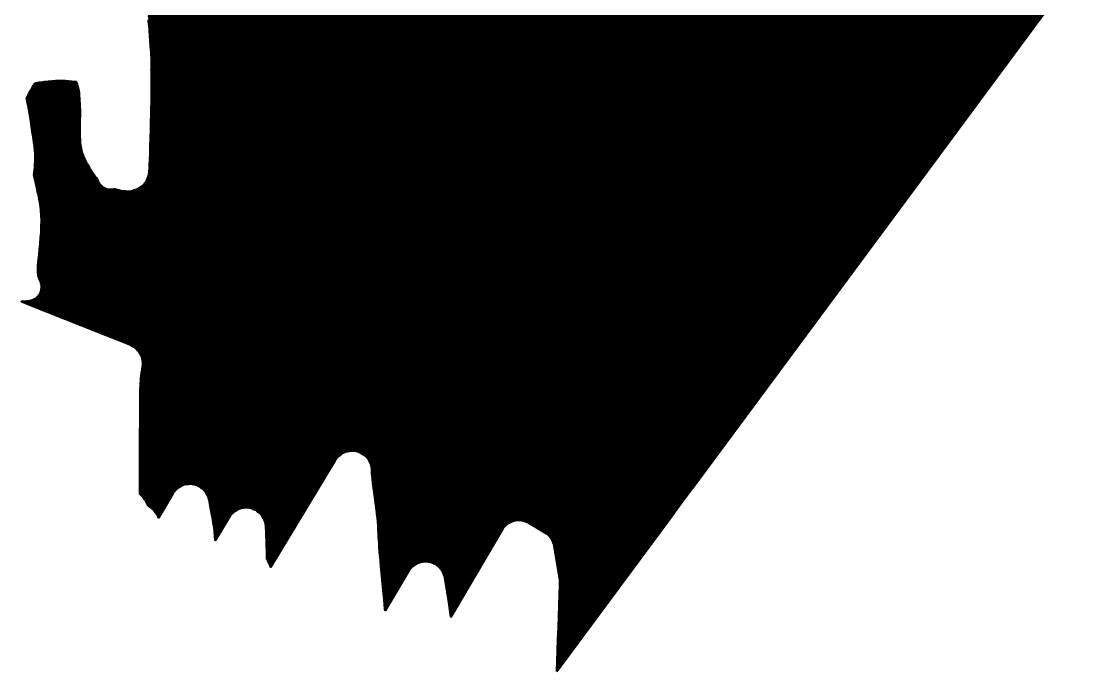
# Model space of a CAD drawing. Header units: metres. Extents: x 729569 to 733474, y 1423763 to 1426173.
# Drawn here: x 731372.3 to 731643.3, y 1424219 to 1424383.6 of the extents above; entities that cross this region are included whole.
import ezdxf

# ---------------------------------------------------------------- set-up
doc = ezdxf.new("R2010")
doc.units = ezdxf.units.M
for name, color, linetype in [('GREEN_AREA', 7, 'Continuous'), ('PARCEL_BORDER', 7, 'Continuous'), ('PARCEL_L', 7, 'Continuous'), ('PARCEL_S', 7, 'Continuous'), ('ROADS_LOCAL', 7, 'Continuous'), ('ROADS_MAIN', 7, 'Continuous')]:
    doc.layers.add(name, color=color, linetype=linetype)

msp = doc.modelspace()

# ---------------------------------------------------------------- hatches: boundary and pattern name
at = {"layer": 'GREEN_AREA', "true_color": 0x96c896}
h = msp.add_hatch(dxfattribs=at)
h.set_pattern_fill('SOLID')
h.paths.add_polyline_path([(731404.79, 1424346.29), (731404.89, 1424348.56), (731405.07, 1424354.04), (731405.23, 1424360.01), (731405.31, 1424363.64), (731442.19, 1424426.53), (731442.31, 1424426.57), (731442.66, 1424426.73), (731442.87, 1424426.84), (731443.14, 1424427.03), (731443.34, 1424427.18), (731443.65, 1424427.48), (731443.82, 1424427.67), (731443.98, 1424427.86), (731444.25, 1424428.31), (731444.42, 1424428.64), (731444.55, 1424428.98), (731444.66, 1424429.36), (731444.75, 1424429.73), (731444.86, 1424430.41), (731445.16, 1424430.76), (731446.62, 1424432.23), (731447.12, 1424432.77), (731447.95, 1424433.76), (731449.36, 1424435.59), (731451.23, 1424437.96), (731451.93, 1424438.89), (731452.56, 1424439.8), (731453.1, 1424440.68), (731453.3, 1424441.07), (731453.61, 1424441.86), (731453.68, 1424442.12), (731453.73, 1424442.38), (731453.82, 1424443.22), (731453.81, 1424443.51), (731453.75, 1424444.23), (731453.61, 1424444.93), (731453.4, 1424445.65), (731482.72, 1424495.67), (731499.85, 1424485.62), (731469.97, 1424434.68), (731499.48, 1424417.37), (731499.75, 1424417.03), (731500.08, 1424416.69), (731500.58, 1424416.25), (731501.18, 1424415.86), (731501.49, 1424415.68), (731501.82, 1424415.55), (731502.26, 1424415.4), (731502.51, 1424415.32), (731502.77, 1424415.27), (731503.13, 1424415.23), (731541.69, 1424392.62), (731535.12, 1424381.41), (731463.4, 1424423.46), (731414.73, 1424340.45), (731404.79, 1424346.29)])
h = msp.add_hatch(dxfattribs=at)
h.set_pattern_fill('SOLID')
h.paths.add_polyline_path([(731373.83, 1424364.43), (731374.71, 1424366.15), (731375.45, 1424367.5), (731375.61, 1424367.73), (731375.78, 1424367.88), (731375.9, 1424367.95), (731377.46, 1424368.18), (731379.14, 1424368.38), (731380.08, 1424368.47), (731381, 1424368.53), (731381.82, 1424368.56), (731382.63, 1424368.56), (731383.5, 1424368.52), (731385.18, 1424368.39), (731386.29, 1424368.27), (731386.58, 1424367.3), (731386.84, 1424366.27), (731386.93, 1424365.86), (731386.99, 1424365.19), (731387.1, 1424363.5), (731387.22, 1424361.3), (731387.23, 1424360.69), (731387.16, 1424356.62), (731373.83, 1424364.43)])
h = msp.add_hatch(dxfattribs=at)
h.set_pattern_fill('SOLID')
h.paths.add_polyline_path([(731376.56, 1424340.09), (731376.27, 1424341.46), (731375.49, 1424344.83), (731375.56, 1424345.14), (731375.65, 1424345.67), (731375.74, 1424346.6), (731375.83, 1424348.19), (731375.85, 1424349.23), (731375.83, 1424350.04), (731375.76, 1424350.96), (731375.64, 1424351.92), (731375.32, 1424354.29), (731383.2, 1424349.66), (731376.82, 1424338.77), (731376.56, 1424340.09)])
h = msp.add_hatch(dxfattribs=at)
h.set_pattern_fill('SOLID')
h.paths.add_polyline_path([(731508.04, 1424218.98), (731508.69, 1424238.42), (731508.79, 1424241.74), (731508.78, 1424242.23), (731508.72, 1424242.71), (731507.38, 1424250.75), (731507.28, 1424251.23), (731507.13, 1424251.69), (731506.94, 1424252.13), (731506.7, 1424252.56), (731506.43, 1424252.96), (731506.12, 1424253.33), (731505.77, 1424253.67), (731505.39, 1424253.97), (731504.99, 1424254.24), (731500.97, 1424256.61), (731500.53, 1424256.84), (731500.08, 1424257.02), (731499.6, 1424257.16), (731499.12, 1424257.25), (731498.63, 1424257.3), (731498.14, 1424257.29), (731497.65, 1424257.24), (731497.17, 1424257.14), (731496.7, 1424256.99), (731496.25, 1424256.8), (731495.82, 1424256.57), (731495.41, 1424256.29), (731495.04, 1424255.98), (731494.69, 1424255.63), (731494.38, 1424255.24), (731494.11, 1424254.83), (731481.2, 1424232.82), (731479.66, 1424242.64), (731479.56, 1424243.12), (731479.41, 1424243.58), (731479.22, 1424244.03), (731478.99, 1424244.46), (731478.71, 1424244.87), (731478.4, 1424245.24), (731478.05, 1424245.59), (731477.67, 1424245.89), (731477.26, 1424246.16), (731476.83, 1424246.39), (731476.37, 1424246.57), (731475.9, 1424246.71), (731475.42, 1424246.8), (731474.94, 1424246.85), (731474.45, 1424246.85), (731473.96, 1424246.79), (731473.48, 1424246.7), (731473.01, 1424246.55), (731472.56, 1424246.36), (731472.13, 1424246.13), (731471.73, 1424245.86), (731471.35, 1424245.54), (731471, 1424245.2), (731470.7, 1424244.82), (731470.42, 1424244.41), (731464.51, 1424234.47), (731463.6, 1424243.95), (731463.11, 1424249.43), (731462.98, 1424251.4), (731462.73, 1424255.84), (731462.55, 1424258.02), (731462.43, 1424259.19), (731462.27, 1424260.5), (731461.57, 1424265.55), (731461.3, 1424267.71), (731461.22, 1424268.55), (731461.18, 1424269.18), (731461.14, 1424270.32), (731461.08, 1424270.8), (731460.97, 1424271.27), (731460.81, 1424271.72), (731460.62, 1424272.16), (731460.38, 1424272.58), (731460.1, 1424272.98), (731459.78, 1424273.34), (731459.43, 1424273.68), (731459.05, 1424273.97), (731458.64, 1424274.23), (731458.21, 1424274.45), (731457.76, 1424274.63), (731457.3, 1424274.76), (731456.83, 1424274.85), (731456.34, 1424274.89), (731455.86, 1424274.88), (731455.38, 1424274.83), (731454.91, 1424274.73), (731454.45, 1424274.59), (731454, 1424274.4), (731453.58, 1424274.17), (731453.18, 1424273.91), (731452.8, 1424273.6), (731452.46, 1424273.26), (731452.15, 1424272.88), (731451.88, 1424272.48), (731435.5, 1424245.44), (731435.37, 1424245.84), (731435.19, 1424246.28), (731434.99, 1424246.71), (731434.77, 1424247.13), (731434.55, 1424247.46), (731434.5, 1424250.75), (731434.4, 1424253.5), (731434.27, 1424255.84), (731434.22, 1424256.32), (731434.11, 1424256.8), (731433.97, 1424257.27), (731433.77, 1424257.72), (731433.54, 1424258.14), (731433.26, 1424258.55), (731432.94, 1424258.92), (731432.59, 1424259.26), (731432.21, 1424259.56), (731431.8, 1424259.83), (731431.37, 1424260.06), (731430.92, 1424260.24), (731430.45, 1424260.37), (731429.97, 1424260.46), (731429.48, 1424260.51), (731428.99, 1424260.5), (731428.51, 1424260.45), (731428.03, 1424260.35), (731427.56, 1424260.21), (731427.11, 1424260.02), (731426.68, 1424259.78), (731426.28, 1424259.51), (731425.9, 1424259.2), (731425.56, 1424258.85), (731425.25, 1424258.47), (731424.98, 1424258.06), (731421.49, 1424252.18), (731421.4, 1424253.29), (731421.25, 1424254.74), (731421.07, 1424256.08), (731420.83, 1424257.58), (731420.54, 1424259.21), (731419.92, 1424262.44), (731419.8, 1424262.91), (731419.65, 1424263.37), (731419.44, 1424263.81), (731419.2, 1424264.22), (731418.92, 1424264.61), (731418.6, 1424264.98), (731418.24, 1424265.31), (731417.86, 1424265.6), (731417.45, 1424265.85), (731417.02, 1424266.07), (731416.57, 1424266.24), (731416.1, 1424266.37), (731415.63, 1424266.45), (731415.15, 1424266.49), (731414.67, 1424266.48), (731414.19, 1424266.42), (731413.71, 1424266.32), (731413.25, 1424266.17), (731412.81, 1424265.98), (731412.39, 1424265.75), (731411.99, 1424265.48), (731411.62, 1424265.17), (731411.28, 1424264.82), (731410.98, 1424264.45), (731410.71, 1424264.05), (731407.08, 1424257.93), (731407.01, 1424258.13), (731406.8, 1424258.56), (731406.56, 1424258.97), (731406.28, 1424259.35), (731406.05, 1424259.64), (731405.71, 1424260.02), (731405.33, 1424260.36), (731404.92, 1424260.66), (731404.51, 1424260.92), (731403.86, 1424262.11), (731403.53, 1424262.65), (731403.25, 1424263.04), (731402.93, 1424263.4), (731402.58, 1424263.72), (731402.38, 1424263.88), (731402.39, 1424276.76), (731402.43, 1424286.41), (731402.46, 1424289.8), (731402.55, 1424291.93), (731402.69, 1424293.73), (731402.81, 1424294.67), (731403.07, 1424296.34), (731403.12, 1424296.81), (731403.12, 1424297.29), (731403.07, 1424297.76), (731402.98, 1424298.23), (731402.84, 1424298.69), (731402.67, 1424299.13), (731402.45, 1424299.55), (731402.19, 1424299.95), (731401.89, 1424300.32), (731401.57, 1424300.67), (731401.2, 1424300.98), (731400.82, 1424301.25), (731400.4, 1424301.49), (731399.97, 1424301.69), (731374.85, 1424311.69), (731375.87, 1424313.43), (731376.28, 1424313.74), (731376.47, 1424313.92), (731376.7, 1424314.18), (731376.86, 1424314.4), (731377.01, 1424314.64), (731377.19, 1424315), (731377.29, 1424315.31), (731377.4, 1424315.75), (731377.44, 1424316.12), (731392.61, 1424341.98), (731392.9, 1424341.73), (731393.11, 1424341.58), (731393.37, 1424341.42), (731393.77, 1424341.24), (731394.01, 1424341.15), (731394.26, 1424341.09), (731394.6, 1424341.03), (731394.85, 1424341.01), (731395.1, 1424341.01), (731395.57, 1424341.05), (731395.9, 1424341.12), (731396.69, 1424340.93), (731397.54, 1424340.75), (731398.17, 1424340.65), (731398.64, 1424340.61), (731537.73, 1424259.06), (731508.04, 1424218.98)])
h.paths.add_polyline_path([(731506.78, 1424252.61), (731507.02, 1424252.18), (731507.22, 1424251.73), (731507.37, 1424251.26), (731507.48, 1424250.78), (731508.84, 1424242.56), (731520.38, 1424235.8), (731537.59, 1424259.03), (731398.62, 1424340.51), (731398.16, 1424340.55), (731397.53, 1424340.65), (731396.67, 1424340.83), (731395.9, 1424341.02), (731395.58, 1424340.95), (731395.11, 1424340.91), (731394.84, 1424340.91), (731394.59, 1424340.93), (731394.34, 1424340.97), (731393.99, 1424341.06), (731393.73, 1424341.14), (731393.32, 1424341.33), (731393.15, 1424341.43), (731379.61, 1424318.34), (731454.2, 1424274.6), (731454.42, 1424274.69), (731454.88, 1424274.83), (731455.36, 1424274.93), (731455.86, 1424274.98), (731456.35, 1424274.99), (731456.83, 1424274.95), (731457.32, 1424274.86), (731457.79, 1424274.73), (731458.26, 1424274.54), (731458.7, 1424274.32), (731459.11, 1424274.05), (731459.5, 1424273.75), (731459.85, 1424273.42), (731460.17, 1424273.04), (731460.46, 1424272.64), (731460.7, 1424272.21), (731460.91, 1424271.76), (731461.07, 1424271.29), (731461.18, 1424270.82), (731461.22, 1424270.48), (731492.44, 1424252.18), (731494.03, 1424254.89), (731494.31, 1424255.31), (731494.61, 1424255.69), (731494.97, 1424256.05), (731495.35, 1424256.37), (731495.76, 1424256.65), (731496.2, 1424256.89), (731496.66, 1424257.09), (731497.14, 1424257.24), (731497.63, 1424257.34), (731498.14, 1424257.39), (731498.64, 1424257.4), (731499.13, 1424257.35), (731499.63, 1424257.26), (731500.1, 1424257.12), (731500.57, 1424256.93), (731501.01, 1424256.7), (731505.04, 1424254.32), (731505.45, 1424254.05), (731505.83, 1424253.74), (731506.19, 1424253.4), (731506.5, 1424253.02), (731506.78, 1424252.61)])
at = {"layer": 'PARCEL_L', "true_color": 0xffffc8}
h = msp.add_hatch(dxfattribs=at)
h.set_pattern_fill('SOLID')
h.paths.add_polyline_path([(731535.12, 1424381.41), (731571.57, 1424443.57), (731643.28, 1424401.52), (731600.14, 1424343.29), (731535.12, 1424381.41)])
h = msp.add_hatch(dxfattribs=at)
h.set_pattern_fill('SOLID')
h.paths.add_polyline_path([(731463.4, 1424423.46), (731535.12, 1424381.41), (731486.45, 1424298.4), (731414.73, 1424340.45), (731463.4, 1424423.46)])
h = msp.add_hatch(dxfattribs=at)
h.set_pattern_fill('SOLID')
h.paths.add_polyline_path([(731535.12, 1424381.41), (731600.14, 1424343.29), (731542.52, 1424265.52), (731486.45, 1424298.4), (731535.12, 1424381.41)])
at = {"layer": 'PARCEL_S', "true_color": 0xffc8c8}
h = msp.add_hatch(dxfattribs=at)
h.set_pattern_fill('SOLID')
h.paths.add_polyline_path([(731403.52, 1424304.32), (731379.61, 1424318.34), (731393.15, 1424341.43), (731393.32, 1424341.33), (731393.73, 1424341.14), (731393.99, 1424341.06), (731394.34, 1424340.97), (731394.59, 1424340.93), (731394.84, 1424340.91), (731395.11, 1424340.91), (731395.58, 1424340.95), (731395.9, 1424341.02), (731396.67, 1424340.83), (731397.53, 1424340.65), (731398.16, 1424340.55), (731398.62, 1424340.51), (731418.05, 1424329.11), (731403.52, 1424304.32)])
h = msp.add_hatch(dxfattribs=at)
h.set_pattern_fill('SOLID')
h.paths.add_polyline_path([(731427.42, 1424290.3), (731403.52, 1424304.32), (731418.05, 1424329.11), (731441.96, 1424315.1), (731427.42, 1424290.3)])
h = msp.add_hatch(dxfattribs=at)
h.set_pattern_fill('SOLID')
h.paths.add_polyline_path([(731451.33, 1424276.28), (731427.42, 1424290.3), (731441.96, 1424315.1), (731465.87, 1424301.08), (731451.33, 1424276.28)])
h = msp.add_hatch(dxfattribs=at)
h.set_pattern_fill('SOLID')
h.paths.add_polyline_path([(731451.33, 1424276.28), (731465.87, 1424301.08), (731489.77, 1424287.06), (731475.23, 1424262.27), (731461.22, 1424270.48), (731461.18, 1424270.82), (731461.07, 1424271.29), (731460.91, 1424271.76), (731460.7, 1424272.21), (731460.46, 1424272.64), (731460.17, 1424273.04), (731459.85, 1424273.42), (731459.5, 1424273.75), (731459.11, 1424274.05), (731458.7, 1424274.32), (731458.26, 1424274.54), (731457.79, 1424274.73), (731457.32, 1424274.86), (731456.83, 1424274.95), (731456.35, 1424274.99), (731455.86, 1424274.98), (731455.36, 1424274.93), (731454.88, 1424274.83), (731454.42, 1424274.69), (731454.2, 1424274.6), (731451.33, 1424276.28)])
h = msp.add_hatch(dxfattribs=at)
h.set_pattern_fill('SOLID')
h.paths.add_polyline_path([(731475.23, 1424262.27), (731489.77, 1424287.06), (731513.68, 1424273.04), (731503.3, 1424255.35), (731501.01, 1424256.7), (731500.57, 1424256.93), (731500.1, 1424257.12), (731499.63, 1424257.26), (731499.14, 1424257.35), (731498.63, 1424257.4), (731498.14, 1424257.39), (731497.64, 1424257.34), (731497.14, 1424257.24), (731496.66, 1424257.09), (731496.21, 1424256.89), (731495.76, 1424256.65), (731495.35, 1424256.37), (731494.96, 1424256.05), (731494.62, 1424255.7), (731494.31, 1424255.31), (731494.03, 1424254.88), (731492.44, 1424252.18), (731475.23, 1424262.27)])
h = msp.add_hatch(dxfattribs=at)
h.set_pattern_fill('SOLID')
h.paths.add_polyline_path([(731513.68, 1424273.04), (731537.59, 1424259.03), (731520.38, 1424235.8), (731508.84, 1424242.56), (731507.48, 1424250.77), (731507.37, 1424251.26), (731507.22, 1424251.73), (731507.03, 1424252.17), (731506.79, 1424252.61), (731506.5, 1424253.02), (731506.19, 1424253.4), (731505.83, 1424253.74), (731505.45, 1424254.05), (731505.04, 1424254.32), (731503.3, 1424255.35), (731513.68, 1424273.04)])
at = {"layer": 'ROADS_LOCAL', "true_color": 0xff00ff}
h = msp.add_hatch(dxfattribs=at)
h.set_pattern_fill('SOLID')
h.paths.add_polyline_path([(731387.15, 1424356.07), (731387.16, 1424356.4), (731386.61, 1424355.47), (731386.42, 1424355.34), (731385.92, 1424354.93), (731385.47, 1424354.46), (731385.06, 1424353.96), (731384.71, 1424353.42), (731384.41, 1424352.84), (731384.17, 1424352.24), (731383.99, 1424351.62), (731383.87, 1424350.98), (731383.85, 1424350.76), (731383.2, 1424349.66), (731375.32, 1424354.29), (731374.72, 1424358.28), (731374.3, 1424360.92), (731374.14, 1424361.78), (731373.66, 1424364.08), (731373.83, 1424364.43), (731387.16, 1424356.62), (731387.15, 1424356.07)])
h = msp.add_hatch(dxfattribs=at)
h.set_pattern_fill('SOLID')
h.paths.add_polyline_path([(731537.73, 1424259.06), (731398.64, 1424340.61), (731399.37, 1424340.61), (731399.65, 1424340.64), (731400.15, 1424340.72), (731400.48, 1424340.8), (731400.94, 1424340.93), (731401.28, 1424341.05), (731401.71, 1424341.23), (731402.07, 1424341.42), (731402.65, 1424341.77), (731403.15, 1424342.18), (731403.4, 1424342.42), (731403.62, 1424342.7), (731403.87, 1424343.03), (731404.01, 1424343.24), (731404.13, 1424343.46), (731404.23, 1424343.69), (731404.45, 1424344.28), (731404.6, 1424344.91), (731404.71, 1424345.48), (731404.79, 1424346.28), (731542.52, 1424265.52), (731537.73, 1424259.06)])
at = {"layer": 'ROADS_MAIN', "true_color": 0xff0000}
h = msp.add_hatch(dxfattribs=at)
h.set_pattern_fill('SOLID')
h.paths.add_polyline_path([(731428.63, 1424427.14), (731429.79, 1424427.33), (731430.2, 1424427.36), (731430.81, 1424427.34), (731431.51, 1424427.3), (731433.8, 1424427.07), (731435.21, 1424426.97), (731437.34, 1424426.62), (731438.5, 1424426.46), (731439.87, 1424426.32), (731440.56, 1424426.3), (731440.91, 1424426.31), (731441.31, 1424426.34), (731441.57, 1424426.37), (731441.83, 1424426.43), (731442.19, 1424426.53), (731405.31, 1424363.64), (731405.32, 1424366.49), (731405.27, 1424371.54), (731405.33, 1424371.93), (731405.34, 1424372.22), (731405.26, 1424375.05), (731405.17, 1424376.5), (731404.91, 1424379.98), (731404.58, 1424383.97), (731404.4, 1424385.81), (731428.63, 1424427.14)])
h = msp.add_hatch(dxfattribs=at)
h.set_pattern_fill('SOLID')
h.paths.add_polyline_path([(731383.85, 1424350.76), (731383.87, 1424350.98), (731383.99, 1424351.62), (731384.17, 1424352.24), (731384.41, 1424352.84), (731384.71, 1424353.42), (731385.06, 1424353.96), (731385.47, 1424354.46), (731385.92, 1424354.93), (731386.42, 1424355.34), (731386.61, 1424355.47), (731387.16, 1424356.4), (731387.18, 1424354.6), (731387.24, 1424353.37), (731387.36, 1424352.11), (731387.59, 1424350.92), (731387.69, 1424350.54), (731387.99, 1424349.65), (731388.09, 1424349.38), (731388.49, 1424348.5), (731389.11, 1424347.34), (731389.64, 1424346.46), (731390.14, 1424345.69), (731391.06, 1424344.36), (731391.54, 1424343.48), (731391.9, 1424342.88), (731392.08, 1424342.61), (731392.31, 1424342.31), (731392.61, 1424341.98), (731377.44, 1424316.12), (731377.45, 1424316.38), (731377.42, 1424316.88), (731377.38, 1424317.14), (731377.31, 1424317.4), (731377.2, 1424317.74), (731377.05, 1424318.13), (731376.69, 1424318.91), (731376.64, 1424319.06), (731376.57, 1424319.63), (731376.52, 1424320.46), (731376.51, 1424321.44), (731376.53, 1424321.79), (731376.96, 1424325.93), (731377.22, 1424328.82), (731377.33, 1424330.25), (731377.4, 1424331.69), (731377.43, 1424333.07), (731377.4, 1424334.35), (731377.28, 1424335.76), (731377.08, 1424337.22), (731376.82, 1424338.77), (731383.85, 1424350.76)])
h = msp.add_hatch(dxfattribs=at)
h.set_pattern_fill('SOLID')
h.paths.add_polyline_path([(731374.85, 1424311.69), (731372.35, 1424312.68), (731372.8, 1424312.68), (731373.5, 1424312.72), (731373.84, 1424312.75), (731374.64, 1424312.9), (731374.91, 1424312.98), (731375.46, 1424313.2), (731375.7, 1424313.32), (731375.87, 1424313.43), (731374.85, 1424311.69)])

# ---------------------------------------------------------------- linework, layer by layer
at = {"layer": 'PARCEL_BORDER', "lineweight": 50, "true_color": 0x323232}
for points in [[(731535.12, 1424381.41), (731571.57, 1424443.57), (731643.28, 1424401.52), (731600.14, 1424343.29), (731535.12, 1424381.41)], [(731463.4, 1424423.46), (731535.12, 1424381.41), (731486.45, 1424298.4), (731414.73, 1424340.45), (731463.4, 1424423.46)], [(731535.12, 1424381.41), (731600.14, 1424343.29), (731542.52, 1424265.52), (731486.45, 1424298.4), (731535.12, 1424381.41)], [(731403.52, 1424304.32), (731379.61, 1424318.34), (731393.15, 1424341.43), (731393.28, 1424341.36), (731393.28, 1424341.36), (731393.32, 1424341.33), (731393.32, 1424341.33), (731393.68, 1424341.16), (731393.69, 1424341.16), (731393.73, 1424341.14), (731393.74, 1424341.14), (731393.98, 1424341.06), (731393.99, 1424341.06), (731394.24, 1424340.99), (731394.24, 1424340.99), (731394.34, 1424340.97), (731394.34, 1424340.97), (731394.59, 1424340.93), (731394.6, 1424340.93), (731394.84, 1424340.91), (731394.85, 1424340.91), (731395.1, 1424340.91), (731395.11, 1424340.91), (731395.25, 1424340.92), (731395.26, 1424340.92), (731395.58, 1424340.95), (731395.59, 1424340.95), (731395.9, 1424341.02), (731395.97, 1424341), (731396.6, 1424340.85), (731396.6, 1424340.85), (731396.67, 1424340.83), (731396.67, 1424340.83), (731397.35, 1424340.68), (731397.35, 1424340.68), (731397.53, 1424340.65), (731397.53, 1424340.65), (731398.16, 1424340.55), (731398.17, 1424340.55), (731398.57, 1424340.51), (731398.58, 1424340.51), (731398.62, 1424340.51), (731418.05, 1424329.11), (731403.52, 1424304.32)], [(731427.42, 1424290.3), (731403.52, 1424304.32), (731418.05, 1424329.11), (731441.96, 1424315.1), (731427.42, 1424290.3)], [(731451.33, 1424276.28), (731427.42, 1424290.3), (731441.96, 1424315.1), (731465.87, 1424301.08), (731451.33, 1424276.28)], [(731451.33, 1424276.28), (731465.87, 1424301.08), (731489.77, 1424287.06), (731475.23, 1424262.27), (731461.22, 1424270.48), (731461.18, 1424270.81), (731461.18, 1424270.82), (731461.07, 1424271.29), (731461.06, 1424271.3), (731460.91, 1424271.76), (731460.9, 1424271.77), (731460.71, 1424272.21), (731460.7, 1424272.21), (731460.46, 1424272.63), (731460.46, 1424272.64), (731460.18, 1424273.04), (731460.17, 1424273.04), (731459.86, 1424273.41), (731459.85, 1424273.42), (731459.5, 1424273.75), (731459.49, 1424273.75), (731459.11, 1424274.05), (731459.1, 1424274.06), (731458.7, 1424274.32), (731458.69, 1424274.32), (731458.26, 1424274.54), (731458.25, 1424274.55), (731457.8, 1424274.72), (731457.79, 1424274.73), (731457.33, 1424274.86), (731457.32, 1424274.86), (731456.84, 1424274.95), (731456.83, 1424274.95), (731456.35, 1424274.99), (731456.34, 1424274.99), (731455.86, 1424274.98), (731455.85, 1424274.98), (731455.37, 1424274.93), (731455.36, 1424274.93), (731454.89, 1424274.83), (731454.88, 1424274.83), (731454.42, 1424274.69), (731454.41, 1424274.68), (731454.2, 1424274.6), (731451.33, 1424276.28)], [(731475.23, 1424262.27), (731489.77, 1424287.06), (731513.68, 1424273.04), (731503.3, 1424255.35), (731501.02, 1424256.69), (731501.01, 1424256.7), (731500.58, 1424256.92), (731500.57, 1424256.93), (731500.11, 1424257.11), (731500.1, 1424257.12), (731499.63, 1424257.26), (731499.62, 1424257.26), (731499.14, 1424257.35), (731499.13, 1424257.35), (731498.64, 1424257.4), (731498.63, 1424257.4), (731498.14, 1424257.39), (731498.13, 1424257.39), (731497.64, 1424257.34), (731497.63, 1424257.34), (731497.15, 1424257.24), (731497.14, 1424257.24), (731496.67, 1424257.09), (731496.66, 1424257.09), (731496.21, 1424256.89), (731496.2, 1424256.89), (731495.77, 1424256.65), (731495.76, 1424256.65), (731495.36, 1424256.37), (731495.35, 1424256.37), (731494.97, 1424256.05), (731494.96, 1424256.05), (731494.62, 1424255.7), (731494.61, 1424255.69), (731494.31, 1424255.31), (731494.3, 1424255.3), (731494.03, 1424254.89), (731494.03, 1424254.88), (731492.44, 1424252.18), (731475.23, 1424262.27)], [(731513.68, 1424273.04), (731537.59, 1424259.03), (731520.38, 1424235.8), (731508.84, 1424242.56), (731508.82, 1424242.73), (731508.82, 1424242.73), (731507.48, 1424250.77), (731507.48, 1424250.78), (731507.37, 1424251.25), (731507.37, 1424251.26), (731507.22, 1424251.72), (731507.22, 1424251.73), (731507.03, 1424252.17), (731507.02, 1424252.18), (731506.79, 1424252.61), (731506.78, 1424252.61), (731506.51, 1424253.01), (731506.5, 1424253.02), (731506.19, 1424253.39), (731506.19, 1424253.4), (731505.84, 1424253.74), (731505.83, 1424253.74), (731505.45, 1424254.05), (731505.45, 1424254.05), (731505.04, 1424254.32), (731505.04, 1424254.32), (731503.3, 1424255.35), (731513.68, 1424273.04)]]:
    msp.add_lwpolyline(points, close=True, dxfattribs=at)
at = {"layer": 'PARCEL_BORDER', "lineweight": 50, "true_color": 0x326432}
msp.add_lwpolyline([(731541.69, 1424392.62), (731535.12, 1424381.41), (731463.4, 1424423.46), (731414.73, 1424340.45), (731404.79, 1424346.28), (731404.79, 1424346.29), (731404.79, 1424346.29), (731404.83, 1424347.2), (731404.83, 1424347.23), (731404.89, 1424348.55), (731404.89, 1424348.56), (731404.94, 1424350.19), (731404.94, 1424350.19), (731405.01, 1424352.05), (731405.01, 1424352.05), (731405.07, 1424354.04), (731405.07, 1424354.05), (731405.13, 1424356.09), (731405.13, 1424356.1), (731405.18, 1424358.11), (731405.18, 1424358.12), (731405.23, 1424360.01), (731405.23, 1424360.01), (731405.27, 1424361.7), (731405.27, 1424361.71), (731405.3, 1424363.1), (731405.3, 1424363.12), (731405.31, 1424363.64), (731442.19, 1424426.53)], dxfattribs=at)
for points in [[(731373.88, 1424364.53), (731374.27, 1424365.3), (731374.71, 1424366.15), (731375.13, 1424366.94), (731375.45, 1424367.5), (731375.55, 1424367.66), (731375.61, 1424367.73), (731375.71, 1424367.82), (731375.78, 1424367.88), (731375.84, 1424367.92), (731375.89, 1424367.95), (731375.9, 1424367.95), (731376.09, 1424367.98), (731376.48, 1424368.04), (731376.49, 1424368.04), (731376.86, 1424368.1), (731377.46, 1424368.18), (731378.24, 1424368.28), (731379.14, 1424368.38), (731380.08, 1424368.47), (731381, 1424368.53), (731381.82, 1424368.56), (731382.63, 1424368.56), (731383.5, 1424368.52), (731384.37, 1424368.46), (731385.18, 1424368.39), (731385.86, 1424368.32), (731386.29, 1424368.27), (731386.3, 1424368.25), (731386.43, 1424367.85), (731386.58, 1424367.3), (731386.73, 1424366.74), (731386.84, 1424366.27), (731386.89, 1424366.04), (731386.93, 1424365.86), (731386.95, 1424365.69), (731386.97, 1424365.42), (731386.99, 1424365.19), (731387.02, 1424364.76), (731387.06, 1424364.18), (731387.1, 1424363.5), (731387.14, 1424362.76), (731387.19, 1424362), (731387.22, 1424361.3), (731387.23, 1424360.69), (731387.21, 1424359.79), (731387.19, 1424358.67), (731387.19, 1424358.66), (731387.16, 1424357.41), (731387.16, 1424357.37), (731387.16, 1424356.62), (731373.83, 1424364.43), (731373.88, 1424364.53)], [(731376.56, 1424340.09), (731376.55, 1424340.14), (731376.28, 1424341.43), (731376.27, 1424341.46), (731376, 1424342.65), (731376, 1424342.67), (731375.75, 1424343.72), (731375.56, 1424344.54), (731375.49, 1424344.83), (731375.51, 1424344.91), (731375.56, 1424345.14), (731375.62, 1424345.46), (731375.65, 1424345.67), (731375.68, 1424346.02), (731375.69, 1424346.06), (731375.74, 1424346.6), (731375.74, 1424346.65), (731375.79, 1424347.34), (731375.79, 1424347.41), (731375.83, 1424348.19), (731375.83, 1424348.28), (731375.85, 1424349.1), (731375.85, 1424349.23), (731375.83, 1424350.04), (731375.82, 1424350.23), (731375.77, 1424350.87), (731375.76, 1424350.96), (731375.65, 1424351.88), (731375.64, 1424351.92), (731375.49, 1424353.05), (731375.49, 1424353.07), (731375.32, 1424354.29), (731383.2, 1424349.66), (731376.82, 1424338.77), (731376.56, 1424340.09)], [(731508.04, 1424218.98), (731508.05, 1424219.11), (731508.13, 1424221.63), (731508.22, 1424224.34), (731508.32, 1424227.17), (731508.41, 1424230.05), (731508.51, 1424232.93), (731508.6, 1424235.74), (731508.69, 1424238.42), (731508.76, 1424240.91), (731508.77, 1424240.92), (731508.79, 1424241.74), (731508.78, 1424242.23), (731508.72, 1424242.71), (731507.38, 1424250.75), (731507.28, 1424251.23), (731507.13, 1424251.69), (731506.94, 1424252.13), (731506.7, 1424252.56), (731506.43, 1424252.96), (731506.12, 1424253.33), (731505.77, 1424253.67), (731505.39, 1424253.97), (731504.99, 1424254.24), (731500.97, 1424256.61), (731500.53, 1424256.84), (731500.08, 1424257.02), (731499.6, 1424257.16), (731499.12, 1424257.25), (731498.63, 1424257.3), (731498.14, 1424257.29), (731497.65, 1424257.24), (731497.17, 1424257.14), (731496.7, 1424256.99), (731496.25, 1424256.8), (731495.82, 1424256.57), (731495.41, 1424256.29), (731495.04, 1424255.98), (731494.69, 1424255.63), (731494.38, 1424255.24), (731494.11, 1424254.83), (731481.2, 1424232.82), (731481.01, 1424234.05), (731481.01, 1424234.06), (731480.63, 1424236.51), (731480.62, 1424236.52), (731480.23, 1424239.06), (731480.23, 1424239.06), (731479.82, 1424241.62), (731479.66, 1424242.64), (731479.56, 1424243.12), (731479.41, 1424243.58), (731479.22, 1424244.03), (731478.99, 1424244.46), (731478.71, 1424244.87), (731478.4, 1424245.24), (731478.05, 1424245.59), (731477.67, 1424245.89), (731477.26, 1424246.16), (731476.83, 1424246.39), (731476.37, 1424246.57), (731475.9, 1424246.71), (731475.42, 1424246.8), (731474.94, 1424246.85), (731474.45, 1424246.85), (731473.96, 1424246.79), (731473.48, 1424246.7), (731473.01, 1424246.55), (731472.56, 1424246.36), (731472.13, 1424246.13), (731471.73, 1424245.86), (731471.35, 1424245.54), (731471, 1424245.2), (731470.7, 1424244.82), (731470.42, 1424244.41), (731464.51, 1424234.47), (731464.47, 1424234.86), (731464.37, 1424235.9), (731464.24, 1424237.22), (731464.09, 1424238.76), (731463.93, 1424240.45), (731463.77, 1424242.2), (731463.6, 1424243.95), (731463.45, 1424245.62), (731463.31, 1424247.15), (731463.2, 1424248.44), (731463.11, 1424249.43), (731463.04, 1424250.46), (731462.98, 1424251.4), (731462.93, 1424252.28), (731462.88, 1424253.14), (731462.84, 1424254), (731462.84, 1424254.02), (731462.79, 1424254.89), (731462.79, 1424254.93), (731462.73, 1424255.84), (731462.72, 1424255.9), (731462.65, 1424256.88), (731462.64, 1424256.94), (731462.55, 1424258.02), (731462.54, 1424258.11), (731462.43, 1424259.19), (731462.42, 1424259.27), (731462.27, 1424260.45), (731462.27, 1424260.5), (731462.1, 1424261.74), (731462.1, 1424261.77), (731461.92, 1424263.04), (731461.92, 1424263.05), (731461.74, 1424264.32), (731461.57, 1424265.55), (731461.42, 1424266.69), (731461.3, 1424267.71), (731461.22, 1424268.55), (731461.18, 1424269.18), (731461.16, 1424269.96), (731461.16, 1424269.96), (731461.14, 1424270.32), (731461.08, 1424270.8), (731460.97, 1424271.27), (731460.81, 1424271.72), (731460.62, 1424272.16), (731460.38, 1424272.58), (731460.1, 1424272.98), (731459.78, 1424273.34), (731459.43, 1424273.68), (731459.05, 1424273.97), (731458.64, 1424274.23), (731458.21, 1424274.45), (731457.76, 1424274.63), (731457.3, 1424274.76), (731456.83, 1424274.85), (731456.34, 1424274.89), (731455.86, 1424274.88), (731455.38, 1424274.83), (731454.91, 1424274.73), (731454.45, 1424274.59), (731454, 1424274.4), (731453.58, 1424274.17), (731453.18, 1424273.91), (731452.8, 1424273.6), (731452.46, 1424273.26), (731452.15, 1424272.88), (731451.88, 1424272.48), (731435.5, 1424245.44), (731435.37, 1424245.84), (731435.19, 1424246.28), (731434.99, 1424246.71), (731434.77, 1424247.13), (731434.55, 1424247.46), (731434.55, 1424247.54), (731434.55, 1424247.92), (731434.55, 1424247.94), (731434.54, 1424248.62), (731434.54, 1424248.65), (731434.53, 1424249.59), (731434.52, 1424249.61), (731434.5, 1424250.75), (731434.5, 1424250.78), (731434.46, 1424252.05), (731434.46, 1424252.09), (731434.41, 1424253.44), (731434.4, 1424253.5), (731434.34, 1424254.86), (731434.33, 1424254.94), (731434.27, 1424255.84), (731434.22, 1424256.32), (731434.11, 1424256.8), (731433.97, 1424257.27), (731433.77, 1424257.72), (731433.54, 1424258.14), (731433.26, 1424258.55), (731432.94, 1424258.92), (731432.59, 1424259.26), (731432.21, 1424259.56), (731431.8, 1424259.83), (731431.37, 1424260.06), (731430.92, 1424260.24), (731430.45, 1424260.37), (731429.97, 1424260.46), (731429.48, 1424260.51), (731428.99, 1424260.5), (731428.51, 1424260.45), (731428.03, 1424260.35), (731427.56, 1424260.21), (731427.11, 1424260.02), (731426.68, 1424259.78), (731426.28, 1424259.51), (731425.9, 1424259.2), (731425.56, 1424258.85), (731425.25, 1424258.47), (731424.98, 1424258.06), (731421.49, 1424252.18), (731421.4, 1424253.21), (731421.4, 1424253.29), (731421.27, 1424254.58), (731421.25, 1424254.74), (731421.09, 1424255.95), (731421.07, 1424256.08), (731420.84, 1424257.5), (731420.83, 1424257.58), (731420.54, 1424259.16), (731420.54, 1424259.21), (731420.21, 1424260.93), (731420.21, 1424260.96), (731419.92, 1424262.44), (731419.8, 1424262.91), (731419.65, 1424263.37), (731419.44, 1424263.81), (731419.2, 1424264.22), (731418.92, 1424264.61), (731418.6, 1424264.98), (731418.24, 1424265.31), (731417.86, 1424265.6), (731417.45, 1424265.85), (731417.02, 1424266.07), (731416.57, 1424266.24), (731416.1, 1424266.37), (731415.63, 1424266.45), (731415.15, 1424266.49), (731414.67, 1424266.48), (731414.19, 1424266.42), (731413.71, 1424266.32), (731413.25, 1424266.17), (731412.81, 1424265.98), (731412.39, 1424265.75), (731411.99, 1424265.48), (731411.62, 1424265.17), (731411.28, 1424264.82), (731410.98, 1424264.45), (731410.71, 1424264.05), (731407.08, 1424257.93), (731407.01, 1424258.13), (731406.8, 1424258.56), (731406.56, 1424258.97), (731406.28, 1424259.35), (731406.05, 1424259.64), (731405.71, 1424260.02), (731405.33, 1424260.36), (731404.92, 1424260.66), (731404.62, 1424260.85), (731404.51, 1424260.92), (731404.38, 1424261.15), (731404.11, 1424261.66), (731404.09, 1424261.7), (731403.86, 1424262.11), (731403.65, 1424262.46), (731403.53, 1424262.65), (731403.25, 1424263.04), (731402.93, 1424263.4), (731402.58, 1424263.72), (731402.38, 1424263.88), (731402.38, 1424264.66), (731402.37, 1424266.61), (731402.37, 1424268.88), (731402.38, 1424271.39), (731402.38, 1424274.05), (731402.39, 1424276.76), (731402.4, 1424279.45), (731402.41, 1424282.01), (731402.42, 1424284.36), (731402.43, 1424286.41), (731402.44, 1424288.07), (731402.45, 1424289.24), (731402.46, 1424289.8), (731402.48, 1424290.51), (731402.51, 1424291.24), (731402.55, 1424291.93), (731402.59, 1424292.55), (731402.63, 1424293.05), (731402.65, 1424293.39), (731402.69, 1424293.73), (731402.72, 1424294.01), (731402.76, 1424294.31), (731402.81, 1424294.67), (731402.86, 1424295.01), (731402.92, 1424295.34), (731402.92, 1424295.37), (731402.99, 1424295.77), (731403.01, 1424295.91), (731403.07, 1424296.34), (731403.12, 1424296.81), (731403.12, 1424297.29), (731403.07, 1424297.76), (731402.98, 1424298.23), (731402.84, 1424298.69), (731402.67, 1424299.13), (731402.45, 1424299.55), (731402.19, 1424299.95), (731401.89, 1424300.32), (731401.57, 1424300.67), (731401.2, 1424300.98), (731400.82, 1424301.25), (731400.4, 1424301.49), (731399.97, 1424301.69), (731374.85, 1424311.69), (731375.87, 1424313.43), (731375.93, 1424313.47), (731376.07, 1424313.57), (731376.28, 1424313.74), (731376.47, 1424313.92), (731376.65, 1424314.12), (731376.7, 1424314.18), (731376.86, 1424314.4), (731377.01, 1424314.64), (731377.04, 1424314.7), (731377.19, 1424315), (731377.29, 1424315.31), (731377.33, 1424315.45), (731377.4, 1424315.75), (731377.44, 1424316.06), (731377.44, 1424316.12), (731392.61, 1424341.98), (731392.62, 1424341.97), (731392.82, 1424341.8), (731392.9, 1424341.73), (731393.11, 1424341.58), (731393.33, 1424341.44), (731393.37, 1424341.42), (731393.72, 1424341.25), (731393.77, 1424341.24), (731394.01, 1424341.15), (731394.26, 1424341.09), (731394.36, 1424341.07), (731394.6, 1424341.03), (731394.85, 1424341.01), (731395.1, 1424341.01), (731395.25, 1424341.02), (731395.57, 1424341.05), (731395.88, 1424341.12), (731395.9, 1424341.12), (731396, 1424341.1), (731396.62, 1424340.95), (731396.69, 1424340.93), (731397.37, 1424340.78), (731397.54, 1424340.75), (731398.17, 1424340.65), (731398.58, 1424340.61), (731398.64, 1424340.61), (731537.73, 1424259.06), (731508.04, 1424218.98)]]:
    msp.add_lwpolyline(points, close=True, dxfattribs=at)
at = {"layer": 'ROADS_LOCAL', "lineweight": 40, "true_color": 0xff00ff}
for points in [[(731387.15, 1424356.07), (731387.16, 1424356.4), (731386.61, 1424355.47), (731386.42, 1424355.34), (731385.92, 1424354.93), (731385.47, 1424354.46), (731385.06, 1424353.96), (731384.71, 1424353.42), (731384.41, 1424352.84), (731384.17, 1424352.24), (731383.99, 1424351.62), (731383.87, 1424350.98), (731383.85, 1424350.76), (731383.2, 1424349.66), (731375.32, 1424354.29), (731375.31, 1424354.34), (731375.31, 1424354.35), (731375.12, 1424355.68), (731375.11, 1424355.69), (731374.91, 1424357.02), (731374.91, 1424357.03), (731374.72, 1424358.28), (731374.72, 1424358.29), (731374.54, 1424359.4), (731374.54, 1424359.41), (731374.4, 1424360.3), (731374.4, 1424360.31), (731374.3, 1424360.92), (731374.29, 1424360.97), (731374.15, 1424361.73), (731374.14, 1424361.78), (731373.98, 1424362.55), (731373.97, 1424362.58), (731373.82, 1424363.3), (731373.69, 1424363.92), (731373.66, 1424364.08), (731373.83, 1424364.43), (731387.16, 1424356.62), (731387.15, 1424356.07)], [(731537.73, 1424259.06), (731398.64, 1424340.61), (731399.09, 1424340.6), (731399.37, 1424340.61), (731399.65, 1424340.64), (731400.15, 1424340.72), (731400.48, 1424340.8), (731400.94, 1424340.93), (731401.28, 1424341.05), (731401.71, 1424341.23), (731402.07, 1424341.42), (731402.44, 1424341.63), (731402.65, 1424341.77), (731402.86, 1424341.93), (731403.15, 1424342.18), (731403.4, 1424342.42), (731403.62, 1424342.7), (731403.87, 1424343.03), (731404.01, 1424343.24), (731404.13, 1424343.46), (731404.23, 1424343.69), (731404.38, 1424344.05), (731404.45, 1424344.28), (731404.52, 1424344.51), (731404.6, 1424344.91), (731404.63, 1424345.03), (731404.71, 1424345.48), (731404.74, 1424345.76), (731404.78, 1424346.19), (731404.79, 1424346.28), (731542.52, 1424265.52), (731537.73, 1424259.06)]]:
    msp.add_lwpolyline(points, close=True, dxfattribs=at)
at = {"layer": 'ROADS_MAIN', "lineweight": 50, "true_color": 0xff0000}
msp.add_lwpolyline([(731442.19, 1424426.53), (731405.31, 1424363.64), (731405.32, 1424364.13), (731405.32, 1424364.16), (731405.32, 1424365.28), (731405.32, 1424365.3), (731405.32, 1424366.48), (731405.32, 1424366.49), (731405.32, 1424367.69), (731405.32, 1424367.7), (731405.3, 1424368.85), (731405.3, 1424368.86), (731405.29, 1424369.92), (731405.29, 1424369.93), (731405.28, 1424370.85), (731405.28, 1424370.85), (731405.27, 1424371.54), (731405.29, 1424371.64), (731405.33, 1424371.93), (731405.34, 1424372.22), (731405.34, 1424372.39), (731405.34, 1424372.42), (731405.33, 1424372.85), (731405.33, 1424372.87), (731405.31, 1424373.49), (731405.31, 1424373.51), (731405.29, 1424374.25), (731405.29, 1424374.27), (731405.26, 1424375.05), (731405.25, 1424375.08), (731405.22, 1424375.82), (731405.21, 1424375.87), (731405.17, 1424376.48), (731405.17, 1424376.5), (731405.1, 1424377.44), (731405.1, 1424377.45), (731405.01, 1424378.63), (731405.01, 1424378.64), (731404.91, 1424379.97), (731404.91, 1424379.98), (731404.8, 1424381.37), (731404.8, 1424381.37), (731404.69, 1424382.73), (731404.68, 1424382.74), (731404.58, 1424383.97)], dxfattribs=at)
for points in [[(731383.85, 1424350.76), (731383.87, 1424350.98), (731383.99, 1424351.62), (731384.17, 1424352.24), (731384.41, 1424352.84), (731384.71, 1424353.42), (731385.06, 1424353.96), (731385.47, 1424354.46), (731385.92, 1424354.93), (731386.42, 1424355.34), (731386.61, 1424355.47), (731387.16, 1424356.4), (731387.15, 1424356.07), (731387.15, 1424356), (731387.17, 1424354.71), (731387.18, 1424354.6), (731387.24, 1424353.37), (731387.25, 1424353.21), (731387.36, 1424352.11), (731387.4, 1424351.83), (731387.59, 1424350.92), (731387.69, 1424350.54), (731387.99, 1424349.65), (731388.09, 1424349.38), (731388.49, 1424348.5), (731388.58, 1424348.32), (731389.03, 1424347.47), (731389.11, 1424347.34), (731389.58, 1424346.55), (731389.64, 1424346.46), (731390.11, 1424345.75), (731390.14, 1424345.69), (731390.57, 1424345.08), (731390.57, 1424345.07), (731390.9, 1424344.6), (731391.06, 1424344.36), (731391.27, 1424343.99), (731391.51, 1424343.54), (731391.54, 1424343.48), (731391.79, 1424343.06), (731391.9, 1424342.88), (731392.08, 1424342.61), (731392.31, 1424342.31), (731392.44, 1424342.16), (731392.61, 1424341.98), (731377.44, 1424316.12), (731377.45, 1424316.38), (731377.44, 1424316.61), (731377.42, 1424316.88), (731377.38, 1424317.14), (731377.31, 1424317.4), (731377.2, 1424317.74), (731377.05, 1424318.13), (731376.83, 1424318.59), (731376.69, 1424318.91), (731376.64, 1424319.06), (731376.61, 1424319.27), (731376.57, 1424319.63), (731376.54, 1424320.03), (731376.52, 1424320.46), (731376.51, 1424320.96), (731376.51, 1424321.44), (731376.53, 1424321.79), (731376.59, 1424322.48), (731376.7, 1424323.44), (731376.82, 1424324.6), (731376.82, 1424324.61), (731376.96, 1424325.91), (731376.96, 1424325.93), (731377.09, 1424327.32), (731377.1, 1424327.35), (731377.22, 1424328.78), (731377.22, 1424328.82), (731377.33, 1424330.25), (731377.33, 1424330.32), (731377.4, 1424331.69), (731377.4, 1424331.78), (731377.43, 1424333.07), (731377.43, 1424333.21), (731377.4, 1424334.35), (731377.39, 1424334.54), (731377.28, 1424335.76), (731377.26, 1424335.9), (731377.08, 1424337.22), (731377.07, 1424337.32), (731376.84, 1424338.67), (731376.83, 1424338.74), (731376.82, 1424338.77), (731383.85, 1424350.76)], [(731374.85, 1424311.69), (731372.35, 1424312.68), (731372.63, 1424312.68), (731372.8, 1424312.68), (731373.5, 1424312.72), (731373.84, 1424312.75), (731374.36, 1424312.84), (731374.64, 1424312.9), (731374.91, 1424312.98), (731375.21, 1424313.09), (731375.46, 1424313.2), (731375.7, 1424313.32), (731375.87, 1424313.43), (731374.85, 1424311.69)]]:
    msp.add_lwpolyline(points, close=True, dxfattribs=at)

doc.saveas('drawing.dxf')
